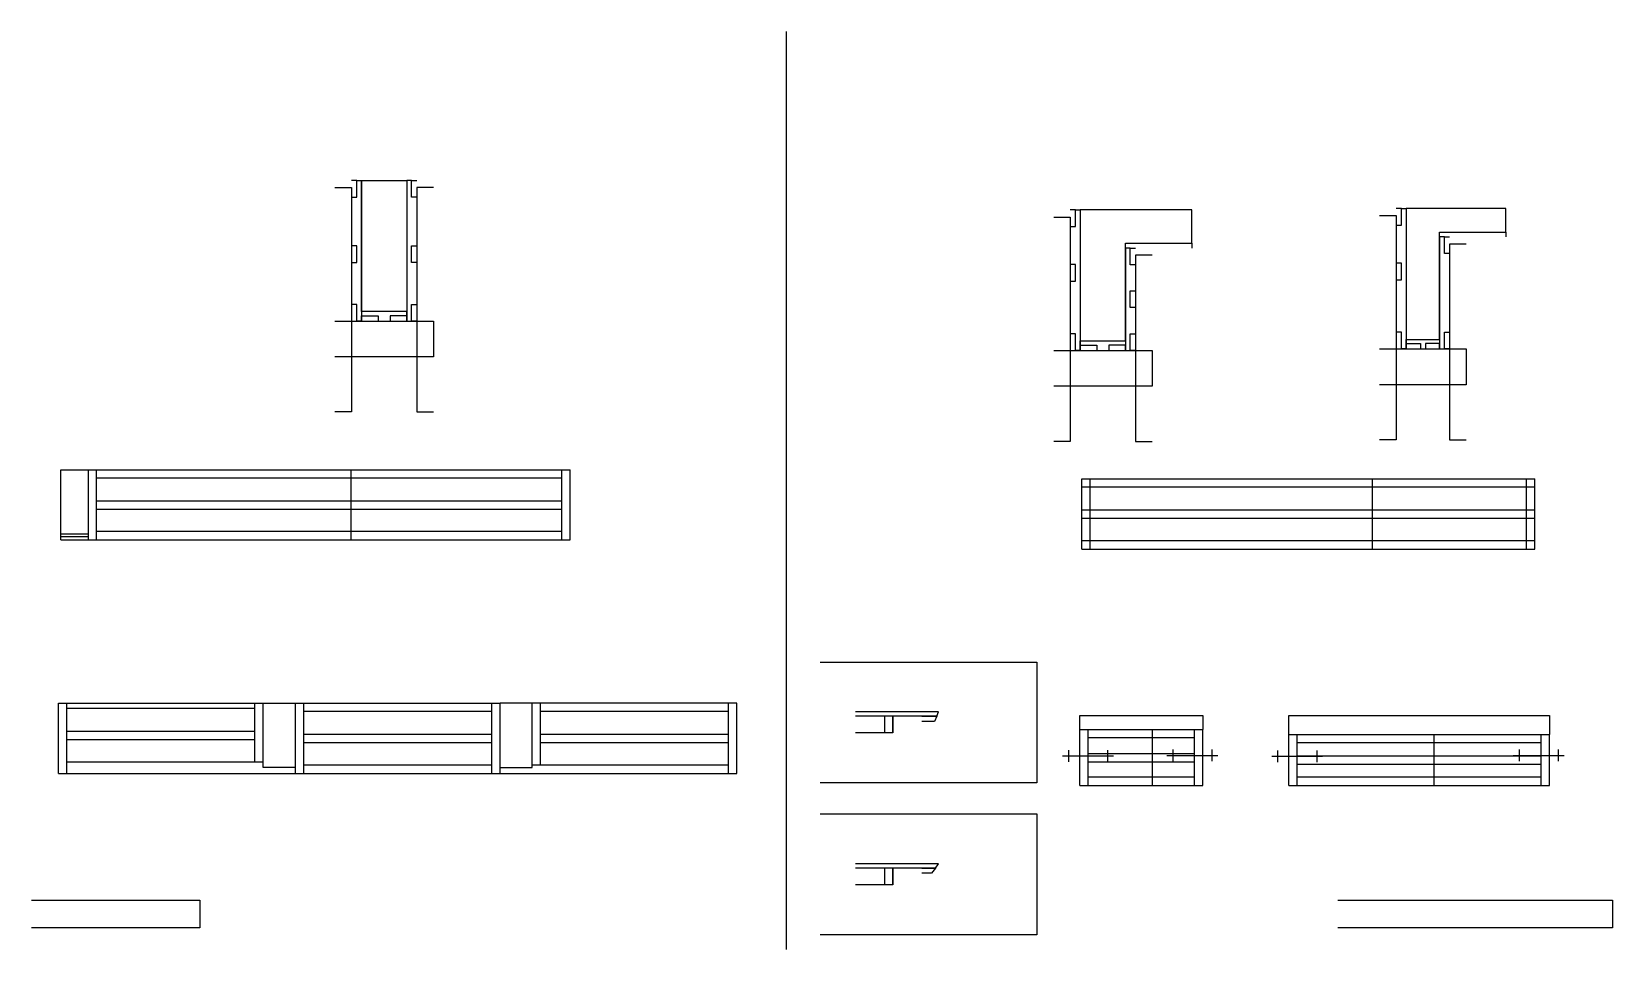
# Model space of a CAD drawing. Header units: metres. Extents: x 3211 to 4539, y 3941 to 4711.
import ezdxf

# ---------------------------------------------------------------- set-up
doc = ezdxf.new("R2010")
doc.units = ezdxf.units.M
for name, color, linetype in [('CONCRETO', 7, 'Continuous'), ('COTA', 7, 'Continuous'), ('Cotas', 7, 'Continuous'), ('Madeira', 7, 'Continuous'), ('NOMENCLATURA', 7, 'Continuous'), ('Painéis', 7, 'Continuous'), ('SARR_2.2x7', 7, 'Continuous'), ('SARR_3.5x7', 7, 'Continuous'), ('SARR_EDITAR', 7, 'Continuous'), ('Texto Seção', 7, 'Continuous')]:
    doc.layers.add(name, color=color, linetype=linetype)

msp = doc.modelspace()

# ---------------------------------------------------------------- linework, layer by layer
at = {"layer": 'CONCRETO', "color": 7, "lineweight": 25}
for points in [[(3488.4, 4586.4), (3488.4, 4586.4), (3526.4, 4586.4), (3526.4, 4558.4), (3526.4, 4558.4), (3526.4, 4476.4), (3488.4, 4476.4), (3488.4, 4586.4)], [(4186, 4533.7), (4186, 4561.7), (4092.4, 4561.7), (4092.4, 4533.7), (4092.4, 4533.7), (4092.4, 4451.7), (4130.4, 4451.7), (4130.4, 4533.7)], [(4449.9, 4543), (4449.9, 4563), (4366.3, 4563), (4366.3, 4535), (4366.3, 4535), (4366.3, 4453), (4394.3, 4453), (4394.3, 4543)]]:
    msp.add_lwpolyline(points, dxfattribs=at)
at = {"layer": 'COTA', "color": 7, "lineweight": 25}
for p, q in [((3845.2, 4711.4), (3845.2, 3940.7)), ((3235.7, 4289.5), (3235.7, 4343.5)), ((3235.7, 4343.5), (3258.7, 4343.5)), ((3405.9, 4147.4), (3432.9, 4147.4)), ((3631.9, 4147.4), (3604.9, 4147.4)), ((4091.9, 4125.2), (4091.9, 4137.2)), ((4091.9, 4137.2), (4195.4, 4137.2)), ((4195.4, 4137.2), (4195.4, 4125.2)), ((4267.6, 4121.2), (4267.6, 4137.2)), ((4267.6, 4137.2), (4486.6, 4137.2)), ((4486.6, 4137.2), (4486.6, 4121.2))]:
    msp.add_line(p, q, dxfattribs=at)
at = {"layer": 'Cotas', "color": 7, "lineweight": 25}
for points in [[(3873.9, 4182), (4055.8, 4182), (4055.8, 4080.6), (3873.9, 4080.6)], [(3873.9, 4054.4), (4055.8, 4054.4), (4055.8, 3953), (3873.9, 3953)]]:
    msp.add_lwpolyline(points, dxfattribs=at)
at = {"layer": 'Madeira', "color": 7, "lineweight": 25}
for points in [[(3480, 4572.4), (3484.4, 4572.4), (3484.4, 4586.4), (3480, 4586.4)], [(3534.8, 4572.4), (3530.4, 4572.4), (3530.4, 4586.4), (3534.8, 4586.4)], [(4084, 4547.7), (4088.4, 4547.7), (4088.4, 4561.7), (4084, 4561.7)], [(4357.9, 4549), (4362.3, 4549), (4362.3, 4563), (4357.9, 4563)], [(3480, 4517.6), (3484.4, 4517.6), (3484.4, 4531.6), (3480, 4531.6)], [(3534.8, 4517.6), (3530.4, 4517.6), (3530.4, 4531.6), (3534.8, 4531.6)], [(4138.8, 4515.7), (4134.4, 4515.7), (4134.4, 4529.7), (4138.8, 4529.7)], [(4402.7, 4525), (4398.3, 4525), (4398.3, 4539), (4402.7, 4539)], [(4357.9, 4503.1), (4362.3, 4503.1), (4362.3, 4517.1), (4357.9, 4517.1)], [(4084, 4501.8), (4088.4, 4501.8), (4088.4, 4515.8), (4084, 4515.8)], [(4138.8, 4479.7), (4134.4, 4479.7), (4134.4, 4493.7), (4138.8, 4493.7)], [(3480, 4468.4), (3484.4, 4468.4), (3484.4, 4482.4), (3480, 4482.4)], [(3534.8, 4468.4), (3530.4, 4468.4), (3530.4, 4482.4), (3534.8, 4482.4)], [(3488.4, 4468.4), (3488.4, 4472.8), (3502.4, 4472.8), (3502.4, 4468.4)], [(3526.4, 4468.4), (3526.4, 4472.8), (3512.4, 4472.8), (3512.4, 4468.4)], [(4084, 4443.7), (4088.4, 4443.7), (4088.4, 4457.7), (4084, 4457.7)], [(4138.8, 4443.7), (4134.4, 4443.7), (4134.4, 4457.7), (4138.8, 4457.7)], [(4357.9, 4445), (4362.3, 4445), (4362.3, 4459), (4357.9, 4459)], [(4402.7, 4445), (4398.3, 4445), (4398.3, 4459), (4402.7, 4459)], [(4092.4, 4443.7), (4092.4, 4448.1), (4106.4, 4448.1), (4106.4, 4443.7)], [(4130.4, 4443.7), (4130.4, 4448.1), (4116.4, 4448.1), (4116.4, 4443.7)], [(4366.3, 4445), (4366.3, 4449.4), (4378.3, 4449.4), (4378.3, 4445)], [(4394.3, 4445), (4394.3, 4449.4), (4382.3, 4449.4), (4382.3, 4445)], [(3934.9, 4136.5), (3934.9, 4122.5), (3903.4, 4122.5)], [(3934.9, 4122.5), (3934.9, 4136.5), (3927.9, 4136.5), (3927.9, 4122.5)], [(3959.2, 4136.5), (3971.8, 4136.5), (3970, 4132.1), (3959.2, 4132.1)], [(3934.9, 4009), (3934.9, 3995), (3903.4, 3995)], [(3934.9, 3995), (3934.9, 4009), (3927.9, 4009), (3927.9, 3995)], [(3959.2, 4009), (3970.6, 4009), (3967.4, 4004.6), (3959.2, 4004.6)]]:
    msp.add_lwpolyline(points, dxfattribs=at)
at = {"layer": 'NOMENCLATURA', "color": 7, "lineweight": 25}
for p, q in [((4082.5, 4108.1), (4082.5, 4098.1)), ((4115.3, 4108.1), (4115.3, 4098.1)), ((4170, 4108.5), (4170, 4098.6)), ((4202.8, 4108.5), (4202.8, 4098.6)), ((4258.2, 4107.7), (4258.2, 4097.8)), ((4291, 4107.7), (4291, 4097.8)), ((4461.2, 4108.5), (4461.2, 4098.6)), ((4494, 4108.5), (4494, 4098.6)), ((4077.5, 4103.1), (4120.3, 4103.1)), ((4165, 4103.6), (4207.8, 4103.6)), ((4253.2, 4102.8), (4296, 4102.8)), ((4456.2, 4103.6), (4499, 4103.6))]:
    msp.add_line(p, q, dxfattribs=at)
at = {"layer": 'Painéis', "color": 7, "lineweight": 25}
for p, q in [((3258.7, 4343.5), (3663.7, 4343.5)), ((3258.7, 4343.5), (3258.7, 4289.5)), ((3479.7, 4284.5), (3479.7, 4343.5)), ((3663.7, 4284.5), (3663.7, 4343.5)), ((4093.8, 4335.8), (4474.3, 4335.8)), ((4093.8, 4276.8), (4093.8, 4335.8)), ((4337.8, 4276.8), (4337.8, 4335.8)), ((4474.3, 4276.8), (4474.3, 4335.8)), ((3235.7, 4284.5), (3235.7, 4289.5)), ((3258.7, 4289.5), (3235.7, 4289.5)), ((3235.7, 4284.5), (3663.7, 4284.5)), ((4093.8, 4276.8), (4474.3, 4276.8)), ((3233.9, 4147.4), (3405.9, 4147.4)), ((3233.9, 4088.4), (3233.9, 4147.4)), ((3405.9, 4093.4), (3405.9, 4147.4)), ((3432.9, 4088.4), (3432.9, 4147.4)), ((3432.9, 4147.4), (3604.9, 4147.4)), ((3604.9, 4088.4), (3604.9, 4147.4)), ((3803.9, 4147.4), (3631.9, 4147.4)), ((3631.9, 4093.4), (3631.9, 4147.4)), ((3803.9, 4088.4), (3803.9, 4147.4)), ((3973.2, 4140.1), (3903.4, 4140.1)), ((3971.8, 4136.5), (3903.4, 4136.5)), ((3971.8, 4136.5), (3973.2, 4140.1)), ((4091.9, 4125.2), (4195.4, 4125.2)), ((4091.9, 4078.2), (4091.9, 4125.2)), ((4152.9, 4078.2), (4152.9, 4125.2)), ((4195.4, 4078.2), (4195.4, 4125.2)), ((4267.6, 4121.2), (4486.6, 4121.2)), ((4267.6, 4078.2), (4267.6, 4121.2)), ((4389.6, 4078.2), (4389.6, 4121.2)), ((4486.6, 4078.2), (4486.6, 4121.2)), ((3432.9, 4093.4), (3405.9, 4093.4)), ((3604.9, 4093.4), (3631.9, 4093.4)), ((3233.9, 4088.4), (3803.9, 4088.4)), ((4091.9, 4078.2), (4195.4, 4078.2)), ((4267.6, 4078.2), (4486.6, 4078.2)), ((3973.2, 4012.6), (3903.4, 4012.6)), ((3970.6, 4009), (3973.2, 4012.6)), ((3970.6, 4009), (3903.4, 4009))]:
    msp.add_line(p, q, dxfattribs=at)
for points in [[(3484.4, 4586.4), (3488.4, 4586.4), (3488.4, 4468.4), (3484.4, 4468.4)], [(3530.4, 4586.4), (3526.4, 4586.4), (3526.4, 4468.4), (3530.4, 4468.4)], [(4088.4, 4561.7), (4092.4, 4561.7), (4092.4, 4443.7), (4088.4, 4443.7)], [(4362.3, 4563), (4366.3, 4563), (4366.3, 4445), (4362.3, 4445)], [(4394.3, 4539), (4394.3, 4543), (4449.9, 4543), (4449.9, 4539)], [(4130.4, 4529.7), (4130.4, 4533.7), (4186, 4533.7), (4186, 4529.7)], [(4134.4, 4529.7), (4130.4, 4529.7), (4130.4, 4443.7), (4134.4, 4443.7)], [(4398.3, 4539), (4394.3, 4539), (4394.3, 4445), (4398.3, 4445)], [(3526.4, 4472.8), (3526.4, 4476.4), (3488.4, 4476.4), (3488.4, 4472.8)], [(4092.4, 4448.1), (4092.4, 4451.7), (4130.4, 4451.7), (4130.4, 4448.1)], [(4366.3, 4449.4), (4366.3, 4453), (4394.3, 4453), (4394.3, 4449.4)]]:
    msp.add_lwpolyline(points, dxfattribs=at)
at = {"layer": 'SARR_2.2x7', "color": 7, "lineweight": 25}
for p, q in [((3265.7, 4284.5), (3265.7, 4343.5)), ((3656.7, 4284.5), (3656.7, 4343.5)), ((3479.7, 4336.5), (3265.7, 4336.5)), ((3656.7, 4336.5), (3479.7, 4336.5)), ((4100.8, 4276.8), (4100.8, 4335.8)), ((4467.3, 4276.8), (4467.3, 4335.8)), ((3265.7, 4317.5), (3479.7, 4317.5)), ((3479.7, 4317.5), (3656.7, 4317.5)), ((4337.8, 4328.8), (4093.8, 4328.8)), ((4474.3, 4328.8), (4337.8, 4328.8)), ((3265.7, 4310.5), (3479.7, 4310.5)), ((3479.7, 4310.5), (3656.7, 4310.5)), ((4093.8, 4309.8), (4337.8, 4309.8)), ((4337.8, 4309.8), (4474.3, 4309.8)), ((3479.7, 4291.5), (3265.7, 4291.5)), ((3656.7, 4291.5), (3479.7, 4291.5)), ((4093.8, 4302.8), (4337.8, 4302.8)), ((4337.8, 4302.8), (4474.3, 4302.8)), ((4337.8, 4283.8), (4093.8, 4283.8)), ((4474.3, 4283.8), (4337.8, 4283.8)), ((3240.9, 4088.4), (3240.9, 4147.4)), ((3398.9, 4097.9), (3398.9, 4147.4)), ((3439.9, 4088.4), (3439.9, 4147.4)), ((3597.9, 4088.4), (3597.9, 4147.4)), ((3638.9, 4095.4), (3638.9, 4147.4)), ((3796.9, 4088.4), (3796.9, 4147.4)), ((3398.9, 4142.9), (3240.9, 4142.9)), ((3597.9, 4140.4), (3439.9, 4140.4)), ((3796.9, 4140.4), (3638.9, 4140.4)), ((3240.9, 4123.9), (3398.9, 4123.9)), ((3439.9, 4121.4), (3597.9, 4121.4)), ((3638.9, 4121.4), (3796.9, 4121.4)), ((4098.9, 4078.2), (4098.9, 4125.2)), ((4152.9, 4118.2), (4098.9, 4118.2)), ((4188.4, 4118.2), (4152.9, 4118.2)), ((4188.4, 4078.2), (4188.4, 4125.2)), ((4274.6, 4078.2), (4274.6, 4121.2)), ((4479.6, 4078.2), (4479.6, 4121.2)), ((3240.9, 4116.9), (3398.9, 4116.9)), ((3439.9, 4114.4), (3597.9, 4114.4)), ((3638.9, 4114.4), (3796.9, 4114.4)), ((4098.9, 4105.2), (4152.9, 4105.2)), ((4152.9, 4105.2), (4188.4, 4105.2)), ((4389.6, 4114.2), (4274.6, 4114.2)), ((4479.6, 4114.2), (4389.6, 4114.2)), ((3405.9, 4097.9), (3240.9, 4097.9)), ((3597.9, 4095.4), (3439.9, 4095.4)), ((3796.9, 4095.4), (3631.9, 4095.4)), ((4098.9, 4098.2), (4152.9, 4098.2)), ((4152.9, 4098.2), (4188.4, 4098.2)), ((4274.6, 4103.2), (4389.6, 4103.2)), ((4274.6, 4096.2), (4389.6, 4096.2)), ((4389.6, 4103.2), (4479.6, 4103.2)), ((4389.6, 4096.2), (4479.6, 4096.2)), ((4152.9, 4085.2), (4098.9, 4085.2)), ((4188.4, 4085.2), (4152.9, 4085.2)), ((4389.6, 4085.2), (4274.6, 4085.2)), ((4479.6, 4085.2), (4389.6, 4085.2))]:
    msp.add_line(p, q, dxfattribs=at)
at = {"layer": 'SARR_3.5x7', "color": 7, "lineweight": 25}
for points in [[(3466, 4580.4), (3480, 4580.4), (3480, 4392), (3466, 4392)], [(3548.8, 4580.4), (3534.8, 4580.4), (3534.8, 4392), (3548.8, 4392)], [(4070, 4555.7), (4084, 4555.7), (4084, 4367.2), (4070, 4367.2)], [(4343.9, 4557), (4357.9, 4557), (4357.9, 4368.5), (4343.9, 4368.5)], [(4416.7, 4533), (4402.7, 4533), (4402.7, 4368.5), (4416.7, 4368.5)], [(4152.8, 4523.7), (4138.8, 4523.7), (4138.8, 4367.2), (4152.8, 4367.2)], [(3466, 4468.4), (3548.8, 4468.4), (3548.8, 4438.4), (3466, 4438.4)], [(4070, 4443.7), (4152.8, 4443.7), (4152.8, 4413.6), (4070, 4413.6)], [(4343.9, 4445), (4416.7, 4445), (4416.7, 4414.9), (4343.9, 4414.9)]]:
    msp.add_lwpolyline(points, dxfattribs=at)
at = {"layer": 'SARR_EDITAR', "color": 7, "lineweight": 25}
for p, q in [((3258.7, 4287), (3235.7, 4287)), ((3258.7, 4289.5), (3258.7, 4284.5))]:
    msp.add_line(p, q, dxfattribs=at)
at = {"layer": 'Texto Seção', "color": 7, "lineweight": 25}
for points in [[(3211.3, 3981.9), (3352.7, 3981.9), (3352.7, 3958.7), (3211.3, 3958.7)], [(4308.8, 3981.9), (4539.4, 3981.9), (4539.4, 3958.7), (4308.8, 3958.7)]]:
    msp.add_lwpolyline(points, dxfattribs=at)

doc.saveas('drawing.dxf')
